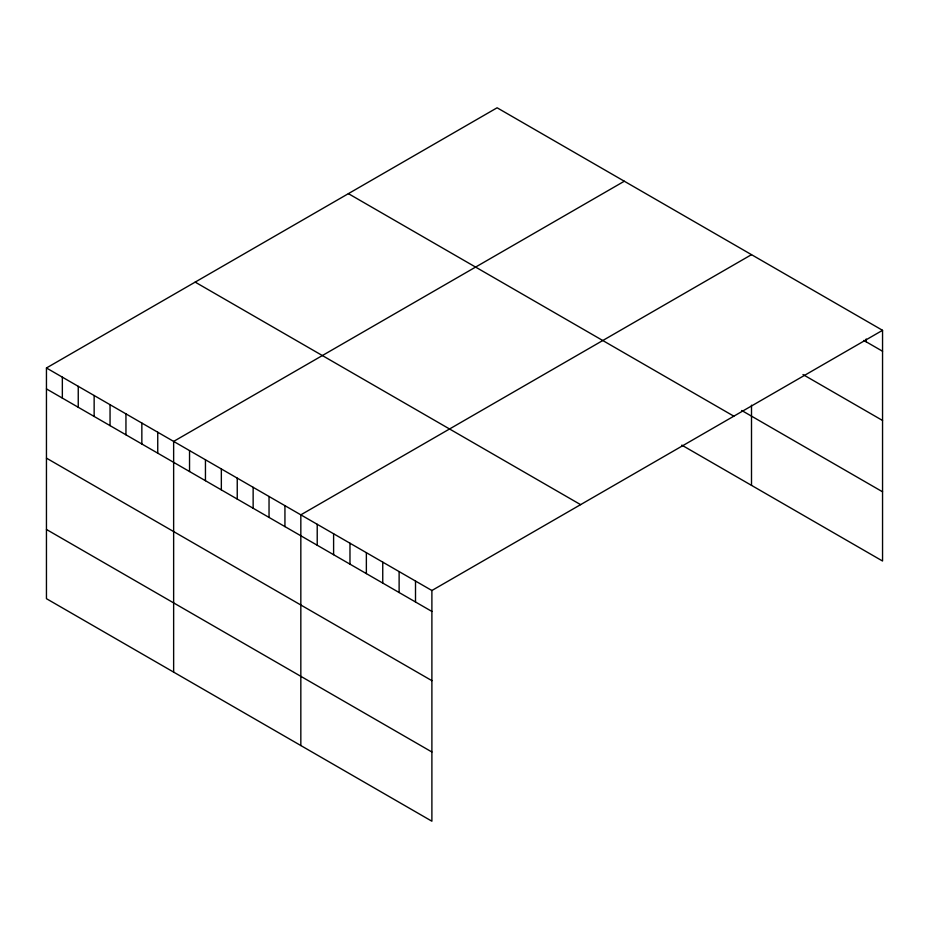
<?xml version="1.0" encoding="UTF-8"?>
<svg xmlns="http://www.w3.org/2000/svg" width="929" height="929" viewBox="0 0 929 929"><rect width="100%" height="100%" fill="white"/><g stroke="black" fill="none" stroke-linecap="round" stroke-linejoin="round"><path stroke-width="1.39" d="M46.45 367.977L431.892 590.507L431.892 821.213L46.45 598.682L46.45 367.977L497.108 107.787L882.55 330.318L882.55 561.023L681.793 445.119M624.311 181.225L173.642 441.414L173.642 672.12M751.503 254.662L300.833 514.84L300.833 745.557M431.892 590.507L882.55 330.318M863.831 340.444L882.55 351.255M802.981 374.538L882.55 420.477M741.714 410.49L882.55 491.801M348.398 193.65L733.829 416.18M195.171 282.114L580.602 504.644M46.45 388.914L431.892 611.445M46.45 458.136L431.892 680.667M46.45 529.46L431.892 751.991M866.165 339.004L866.165 341.802M751.503 405.172L751.503 485.368M415.507 581.043L415.507 601.98M399.122 571.59L399.122 592.528M382.748 562.138L382.748 583.075M366.363 552.674L366.363 573.611M349.978 543.221L349.978 564.158M333.604 533.757L333.604 554.694M317.219 524.304L317.219 545.242M284.936 505.666L284.936 526.604M269.038 496.492L269.038 517.418M253.141 487.307L253.141 508.244M237.243 478.133L237.243 499.07M221.346 468.948L221.346 489.885M205.448 459.774L205.448 480.711M189.539 450.588L189.539 471.526M157.744 432.229L157.744 453.166M141.847 423.055L141.847 443.992M125.949 413.869L125.949 434.807M110.052 404.696L110.052 425.633M94.143 395.51L94.143 416.447M78.245 386.336L78.245 407.274M62.348 377.151L62.348 398.088"/></g></svg>
